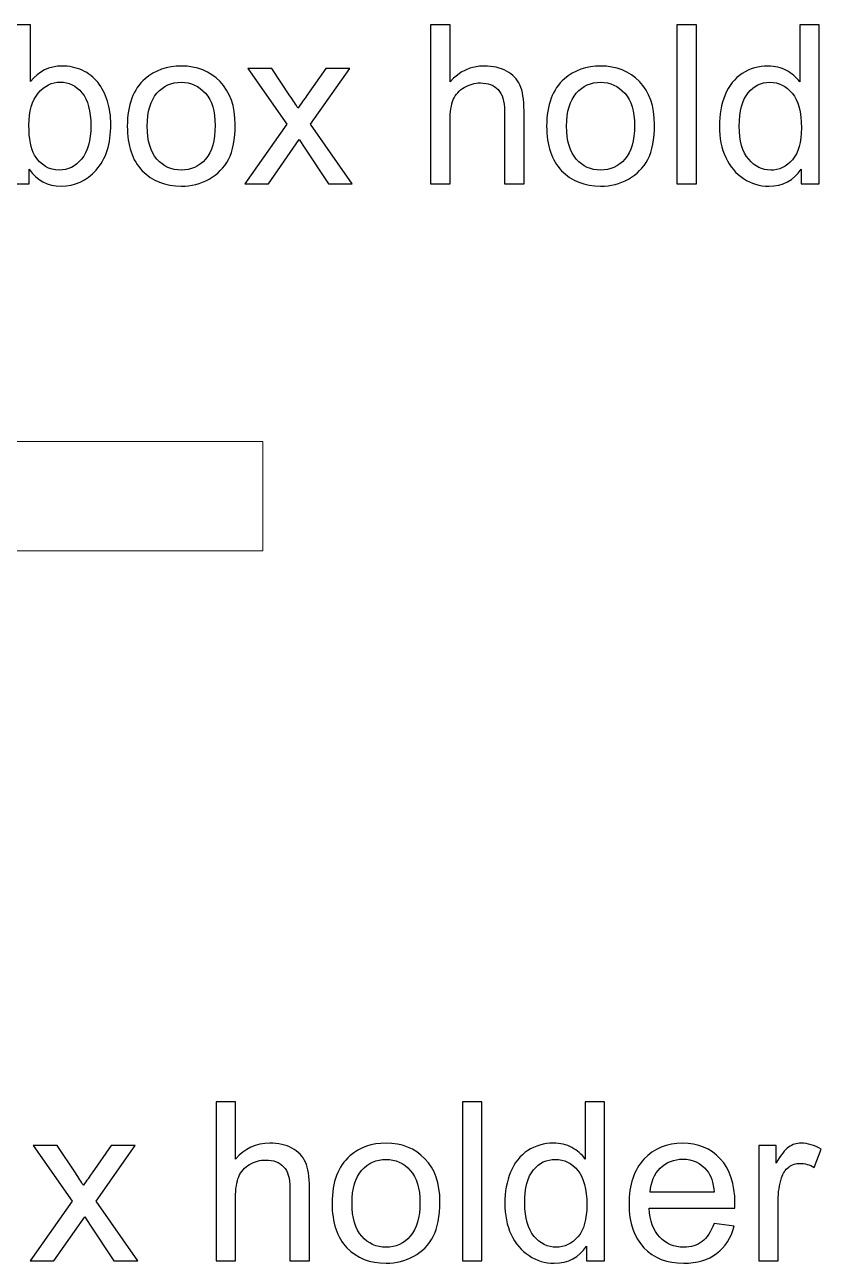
# Model space of a CAD drawing. Header units: inches. Extents: x -38 to 6, y -62 to 68.
# Drawn here: x -7.93 to -2.2, y -52.55 to -43.63 of the extents above; entities that cross this region are included whole.
import ezdxf

# ---------------------------------------------------------------- set-up
doc = ezdxf.new("R2010")
doc.units = ezdxf.units.IN
doc.header["$MEASUREMENT"] = 0
doc.layers.add('Layer 1', color=7, linetype='Continuous')

msp = doc.modelspace()

# ---------------------------------------------------------------- linework, layer by layer
at = {"layer": 'Layer 1', "color": 250, "lineweight": 9}
msp.add_lwpolyline([(-21.846, -47.4193), (-6.2158, -47.4193), (-6.2158, -46.6319), (-21.846, -46.6319), (-21.846, -47.4193)], close=True, dxfattribs=at)
at = {"layer": 'Layer 1', "color": 250}
for points, knots in [([(-7.8987, -44.7777), (-7.8987, -44.7777), (-8.0297, -44.7777), (-8.0297, -44.7777), (-8.0297, -44.7777), (-8.0297, -44.7777), (-8.0297, -43.6341), (-8.0297, -43.6341), (-8.0297, -43.6341), (-8.0297, -43.6341), (-7.8891, -43.6341), (-7.8891, -43.6341), (-7.8891, -43.6341), (-7.8891, -43.6341), (-7.8891, -44.0422), (-7.8891, -44.0422), (-7.8891, -44.0422), (-7.8298, -43.9682), (-7.7542, -43.9312), (-7.6621, -43.9312), (-7.6621, -43.9312), (-7.6112, -43.9312), (-7.5628, -43.9413), (-7.5172, -43.9618), (-7.5172, -43.9618), (-7.4717, -43.9823), (-7.4344, -44.0113), (-7.4049, -44.0483), (-7.4049, -44.0483), (-7.3756, -44.0856), (-7.3525, -44.1303), (-7.3359, -44.1828), (-7.3359, -44.1828), (-7.3192, -44.2349), (-7.3109, -44.2911), (-7.3109, -44.3507), (-7.3109, -44.3507), (-7.3109, -44.4924), (-7.3461, -44.602), (-7.4161, -44.6792), (-7.4161, -44.6792), (-7.4864, -44.7567), (-7.5705, -44.7953), (-7.6687, -44.7953), (-7.6687, -44.7953), (-7.7664, -44.7953), (-7.8431, -44.7546), (-7.8987, -44.6734), (-7.8987, -44.6734), (-7.8987, -44.6734), (-7.8987, -44.7777), (-7.8987, -44.7777)], [0, 0, 0, 0, 0.071429, 0.071429, 0.071429, 0.071429, 0.142857, 0.142857, 0.142857, 0.142857, 0.214286, 0.214286, 0.214286, 0.214286, 0.285714, 0.285714, 0.285714, 0.285714, 0.357143, 0.357143, 0.357143, 0.357143, 0.428571, 0.428571, 0.428571, 0.428571, 0.5, 0.5, 0.5, 0.5, 0.571429, 0.571429, 0.571429, 0.571429, 0.642857, 0.642857, 0.642857, 0.642857, 0.714286, 0.714286, 0.714286, 0.714286, 0.785714, 0.785714, 0.785714, 0.785714, 0.857143, 0.857143, 0.857143, 0.857143, 1, 1, 1, 1]), ([(-5.0091, -44.7777), (-5.0091, -44.7777), (-5.0091, -43.6341), (-5.0091, -43.6341), (-5.0091, -43.6341), (-5.0091, -43.6341), (-4.8685, -43.6341), (-4.8685, -43.6341), (-4.8685, -43.6341), (-4.8685, -43.6341), (-4.8685, -44.0457), (-4.8685, -44.0457), (-4.8685, -44.0457), (-4.8033, -43.9693), (-4.721, -43.9312), (-4.6215, -43.9312), (-4.6215, -43.9312), (-4.5605, -43.9312), (-4.5075, -43.9432), (-4.4623, -43.9674), (-4.4623, -43.9674), (-4.4173, -43.9916), (-4.3851, -44.0249), (-4.3657, -44.0675), (-4.3657, -44.0675), (-4.3462, -44.1101), (-4.3366, -44.1721), (-4.3366, -44.253), (-4.3366, -44.253), (-4.3366, -44.253), (-4.3366, -44.7777), (-4.3366, -44.7777), (-4.3366, -44.7777), (-4.3366, -44.7777), (-4.4772, -44.7777), (-4.4772, -44.7777), (-4.4772, -44.7777), (-4.4772, -44.7777), (-4.4772, -44.2536), (-4.4772, -44.2536), (-4.4772, -44.2536), (-4.4772, -44.1836), (-4.4924, -44.1325), (-4.5225, -44.1005), (-4.5225, -44.1005), (-4.5528, -44.0686), (-4.5954, -44.0526), (-4.6508, -44.0526), (-4.6508, -44.0526), (-4.692, -44.0526), (-4.7309, -44.0632), (-4.7674, -44.0848), (-4.7674, -44.0848), (-4.8038, -44.1064), (-4.8296, -44.1356), (-4.8454, -44.1727), (-4.8454, -44.1727), (-4.8608, -44.2094), (-4.8685, -44.2602), (-4.8685, -44.3252), (-4.8685, -44.3252), (-4.8685, -44.3252), (-4.8685, -44.7777), (-4.8685, -44.7777), (-4.8685, -44.7777), (-4.8685, -44.7777), (-5.0091, -44.7777), (-5.0091, -44.7777)], [0, 0, 0, 0, 0.055556, 0.055556, 0.055556, 0.055556, 0.111111, 0.111111, 0.111111, 0.111111, 0.166667, 0.166667, 0.166667, 0.166667, 0.222222, 0.222222, 0.222222, 0.222222, 0.277778, 0.277778, 0.277778, 0.277778, 0.333333, 0.333333, 0.333333, 0.333333, 0.388889, 0.388889, 0.388889, 0.388889, 0.444444, 0.444444, 0.444444, 0.444444, 0.5, 0.5, 0.5, 0.5, 0.555556, 0.555556, 0.555556, 0.555556, 0.611111, 0.611111, 0.611111, 0.611111, 0.666667, 0.666667, 0.666667, 0.666667, 0.722222, 0.722222, 0.722222, 0.722222, 0.777778, 0.777778, 0.777778, 0.777778, 0.833333, 0.833333, 0.833333, 0.833333, 0.888889, 0.888889, 0.888889, 0.888889, 1, 1, 1, 1]), ([(-3.2356, -44.7777), (-3.2356, -44.7777), (-3.2356, -43.6341), (-3.2356, -43.6341), (-3.2356, -43.6341), (-3.2356, -43.6341), (-3.0951, -43.6341), (-3.0951, -43.6341), (-3.0951, -43.6341), (-3.0951, -43.6341), (-3.0951, -44.7777), (-3.0951, -44.7777), (-3.0951, -44.7777), (-3.0951, -44.7777), (-3.2356, -44.7777), (-3.2356, -44.7777)], [0, 0, 0, 0, 0.2, 0.2, 0.2, 0.2, 0.4, 0.4, 0.4, 0.4, 0.6, 0.6, 0.6, 0.6, 1, 1, 1, 1]), ([(-2.3425, -44.7777), (-2.3425, -44.7777), (-2.3425, -44.6726), (-2.3425, -44.6726), (-2.3425, -44.6726), (-2.395, -44.7543), (-2.4722, -44.7953), (-2.5741, -44.7953), (-2.5741, -44.7953), (-2.6401, -44.7953), (-2.7008, -44.7772), (-2.7559, -44.7407), (-2.7559, -44.7407), (-2.8113, -44.7045), (-2.8542, -44.6537), (-2.8848, -44.5887), (-2.8848, -44.5887), (-2.9151, -44.5235), (-2.9303, -44.4487), (-2.9303, -44.3641), (-2.9303, -44.3641), (-2.9303, -44.2815), (-2.9164, -44.2067), (-2.889, -44.1394), (-2.889, -44.1394), (-2.8613, -44.0723), (-2.8201, -44.0206), (-2.765, -43.985), (-2.765, -43.985), (-2.7101, -43.949), (-2.6484, -43.9312), (-2.5805, -43.9312), (-2.5805, -43.9312), (-2.5305, -43.9312), (-2.486, -43.9419), (-2.4471, -43.9629), (-2.4471, -43.9629), (-2.4083, -43.9839), (-2.3766, -44.0116), (-2.3521, -44.0454), (-2.3521, -44.0454), (-2.3521, -44.0454), (-2.3521, -43.6341), (-2.3521, -43.6341), (-2.3521, -43.6341), (-2.3521, -43.6341), (-2.2115, -43.6341), (-2.2115, -43.6341), (-2.2115, -43.6341), (-2.2115, -43.6341), (-2.2115, -44.7777), (-2.2115, -44.7777), (-2.2115, -44.7777), (-2.2115, -44.7777), (-2.3425, -44.7777), (-2.3425, -44.7777)], [0, 0, 0, 0, 0.066667, 0.066667, 0.066667, 0.066667, 0.133333, 0.133333, 0.133333, 0.133333, 0.2, 0.2, 0.2, 0.2, 0.266667, 0.266667, 0.266667, 0.266667, 0.333333, 0.333333, 0.333333, 0.333333, 0.4, 0.4, 0.4, 0.4, 0.466667, 0.466667, 0.466667, 0.466667, 0.533333, 0.533333, 0.533333, 0.533333, 0.6, 0.6, 0.6, 0.6, 0.666667, 0.666667, 0.666667, 0.666667, 0.733333, 0.733333, 0.733333, 0.733333, 0.8, 0.8, 0.8, 0.8, 0.866667, 0.866667, 0.866667, 0.866667, 1, 1, 1, 1]), ([(-7.1925, -44.3633), (-7.1925, -44.2102), (-7.1499, -44.0968), (-7.0644, -44.023), (-7.0644, -44.023), (-6.9934, -43.9618), (-6.9063, -43.9312), (-6.8038, -43.9312), (-6.8038, -43.9312), (-6.6901, -43.9312), (-6.597, -43.9685), (-6.5246, -44.043), (-6.5246, -44.043), (-6.4524, -44.1173), (-6.4162, -44.2203), (-6.4162, -44.3515), (-6.4162, -44.3515), (-6.4162, -44.458), (-6.4322, -44.5416), (-6.4641, -44.6026), (-6.4641, -44.6026), (-6.4961, -44.6635), (-6.5427, -44.7109), (-6.6039, -44.7447), (-6.6039, -44.7447), (-6.6649, -44.7785), (-6.7317, -44.7953), (-6.8038, -44.7953), (-6.8038, -44.7953), (-6.9199, -44.7953), (-7.0136, -44.7583), (-7.0852, -44.684), (-7.0852, -44.684), (-7.1568, -44.6098), (-7.1925, -44.5027), (-7.1925, -44.3633)], [0, 0, 0, 0, 0.1, 0.1, 0.1, 0.1, 0.2, 0.2, 0.2, 0.2, 0.3, 0.3, 0.3, 0.3, 0.4, 0.4, 0.4, 0.4, 0.5, 0.5, 0.5, 0.5, 0.6, 0.6, 0.6, 0.6, 0.7, 0.7, 0.7, 0.7, 0.8, 0.8, 0.8, 0.8, 1, 1, 1, 1]), ([(-4.1735, -44.3633), (-4.1735, -44.2102), (-4.1309, -44.0968), (-4.0454, -44.023), (-4.0454, -44.023), (-3.9743, -43.9618), (-3.8873, -43.9312), (-3.7848, -43.9312), (-3.7848, -43.9312), (-3.6711, -43.9312), (-3.578, -43.9685), (-3.5056, -44.043), (-3.5056, -44.043), (-3.4334, -44.1173), (-3.3972, -44.2203), (-3.3972, -44.3515), (-3.3972, -44.3515), (-3.3972, -44.458), (-3.4132, -44.5416), (-3.4451, -44.6026), (-3.4451, -44.6026), (-3.4771, -44.6635), (-3.5237, -44.7109), (-3.5849, -44.7447), (-3.5849, -44.7447), (-3.6458, -44.7785), (-3.7127, -44.7953), (-3.7848, -44.7953), (-3.7848, -44.7953), (-3.9009, -44.7953), (-3.9946, -44.7583), (-4.0662, -44.684), (-4.0662, -44.684), (-4.1378, -44.6098), (-4.1735, -44.5027), (-4.1735, -44.3633)], [0, 0, 0, 0, 0.1, 0.1, 0.1, 0.1, 0.2, 0.2, 0.2, 0.2, 0.3, 0.3, 0.3, 0.3, 0.4, 0.4, 0.4, 0.4, 0.5, 0.5, 0.5, 0.5, 0.6, 0.6, 0.6, 0.6, 0.7, 0.7, 0.7, 0.7, 0.8, 0.8, 0.8, 0.8, 1, 1, 1, 1]), ([(-6.3473, -44.7777), (-6.3473, -44.7777), (-6.0446, -44.3483), (-6.0446, -44.3483), (-6.0446, -44.3483), (-6.0446, -44.3483), (-6.3249, -43.9488), (-6.3249, -43.9488), (-6.3249, -43.9488), (-6.3249, -43.9488), (-6.1521, -43.9488), (-6.1521, -43.9488), (-6.1521, -43.9488), (-6.1521, -43.9488), (-6.0212, -44.1444), (-6.0212, -44.1444), (-6.0212, -44.1444), (-5.997, -44.1812), (-5.9778, -44.211), (-5.9642, -44.2344), (-5.9642, -44.2344), (-5.9405, -44.2011), (-5.9195, -44.1711), (-5.9006, -44.1442), (-5.9006, -44.1442), (-5.9006, -44.1442), (-5.7627, -43.9488), (-5.7627, -43.9488), (-5.7627, -43.9488), (-5.7627, -43.9488), (-5.591, -43.9488), (-5.591, -43.9488), (-5.591, -43.9488), (-5.591, -43.9488), (-5.8729, -44.3483), (-5.8729, -44.3483), (-5.8729, -44.3483), (-5.8729, -44.3483), (-5.5726, -44.7777), (-5.5726, -44.7777), (-5.5726, -44.7777), (-5.5726, -44.7777), (-5.7435, -44.7777), (-5.7435, -44.7777), (-5.7435, -44.7777), (-5.7435, -44.7777), (-5.915, -44.5222), (-5.915, -44.5222), (-5.915, -44.5222), (-5.915, -44.5222), (-5.9541, -44.4607), (-5.9541, -44.4607), (-5.9541, -44.4607), (-5.9541, -44.4607), (-6.1756, -44.7777), (-6.1756, -44.7777), (-6.1756, -44.7777), (-6.1756, -44.7777), (-6.3473, -44.7777), (-6.3473, -44.7777)], [0, 0, 0, 0, 0.0625, 0.0625, 0.0625, 0.0625, 0.125, 0.125, 0.125, 0.125, 0.1875, 0.1875, 0.1875, 0.1875, 0.25, 0.25, 0.25, 0.25, 0.3125, 0.3125, 0.3125, 0.3125, 0.375, 0.375, 0.375, 0.375, 0.4375, 0.4375, 0.4375, 0.4375, 0.5, 0.5, 0.5, 0.5, 0.5625, 0.5625, 0.5625, 0.5625, 0.625, 0.625, 0.625, 0.625, 0.6875, 0.6875, 0.6875, 0.6875, 0.75, 0.75, 0.75, 0.75, 0.8125, 0.8125, 0.8125, 0.8125, 0.875, 0.875, 0.875, 0.875, 1, 1, 1, 1]), ([(-7.9003, -44.3571), (-7.9003, -44.4562), (-7.8867, -44.5278), (-7.8598, -44.572), (-7.8598, -44.572), (-7.8156, -44.6441), (-7.756, -44.6803), (-7.6807, -44.6803), (-7.6807, -44.6803), (-7.6192, -44.6803), (-7.5662, -44.6537), (-7.5218, -44.6004), (-7.5218, -44.6004), (-7.477, -44.5472), (-7.4547, -44.4679), (-7.4547, -44.3625), (-7.4547, -44.3625), (-7.4547, -44.2544), (-7.476, -44.1748), (-7.5188, -44.1234), (-7.5188, -44.1234), (-7.5617, -44.072), (-7.6136, -44.0462), (-7.6743, -44.0462), (-7.6743, -44.0462), (-7.7358, -44.0462), (-7.7888, -44.0728), (-7.8332, -44.1261), (-7.8332, -44.1261), (-7.8779, -44.1793), (-7.9003, -44.2562), (-7.9003, -44.3571)], [0, 0, 0, 0, 0.111111, 0.111111, 0.111111, 0.111111, 0.222222, 0.222222, 0.222222, 0.222222, 0.333333, 0.333333, 0.333333, 0.333333, 0.444444, 0.444444, 0.444444, 0.444444, 0.555556, 0.555556, 0.555556, 0.555556, 0.666667, 0.666667, 0.666667, 0.666667, 0.777778, 0.777778, 0.777778, 0.777778, 1, 1, 1, 1]), ([(-7.0487, -44.3635), (-7.0487, -44.4695), (-7.0256, -44.5488), (-6.9792, -44.6012), (-6.9792, -44.6012), (-6.9327, -44.6539), (-6.8744, -44.6803), (-6.8038, -44.6803), (-6.8038, -44.6803), (-6.7341, -44.6803), (-6.676, -44.6539), (-6.6294, -44.601), (-6.6294, -44.601), (-6.5831, -44.548), (-6.56, -44.4673), (-6.56, -44.359), (-6.56, -44.359), (-6.56, -44.2568), (-6.5834, -44.1793), (-6.63, -44.1269), (-6.63, -44.1269), (-6.6766, -44.0742), (-6.7346, -44.0478), (-6.8038, -44.0478), (-6.8038, -44.0478), (-6.8744, -44.0478), (-6.9327, -44.0739), (-6.9792, -44.1263), (-6.9792, -44.1263), (-7.0256, -44.1788), (-7.0487, -44.2578), (-7.0487, -44.3635)], [0, 0, 0, 0, 0.111111, 0.111111, 0.111111, 0.111111, 0.222222, 0.222222, 0.222222, 0.222222, 0.333333, 0.333333, 0.333333, 0.333333, 0.444444, 0.444444, 0.444444, 0.444444, 0.555556, 0.555556, 0.555556, 0.555556, 0.666667, 0.666667, 0.666667, 0.666667, 0.777778, 0.777778, 0.777778, 0.777778, 1, 1, 1, 1]), ([(-4.0297, -44.3635), (-4.0297, -44.4695), (-4.0066, -44.5488), (-3.9602, -44.6012), (-3.9602, -44.6012), (-3.9136, -44.6539), (-3.8553, -44.6803), (-3.7848, -44.6803), (-3.7848, -44.6803), (-3.7151, -44.6803), (-3.657, -44.6539), (-3.6104, -44.601), (-3.6104, -44.601), (-3.5641, -44.548), (-3.541, -44.4673), (-3.541, -44.359), (-3.541, -44.359), (-3.541, -44.2568), (-3.5644, -44.1793), (-3.611, -44.1269), (-3.611, -44.1269), (-3.6576, -44.0742), (-3.7156, -44.0478), (-3.7848, -44.0478), (-3.7848, -44.0478), (-3.8553, -44.0478), (-3.9136, -44.0739), (-3.9602, -44.1263), (-3.9602, -44.1263), (-4.0066, -44.1788), (-4.0297, -44.2578), (-4.0297, -44.3635)], [0, 0, 0, 0, 0.111111, 0.111111, 0.111111, 0.111111, 0.222222, 0.222222, 0.222222, 0.222222, 0.333333, 0.333333, 0.333333, 0.333333, 0.444444, 0.444444, 0.444444, 0.444444, 0.555556, 0.555556, 0.555556, 0.555556, 0.666667, 0.666667, 0.666667, 0.666667, 0.777778, 0.777778, 0.777778, 0.777778, 1, 1, 1, 1]), ([(-2.7865, -44.3643), (-2.7865, -44.4703), (-2.7642, -44.5493), (-2.7192, -44.6018), (-2.7192, -44.6018), (-2.6745, -44.6542), (-2.6215, -44.6803), (-2.5605, -44.6803), (-2.5605, -44.6803), (-2.499, -44.6803), (-2.4469, -44.6553), (-2.4037, -44.6052), (-2.4037, -44.6052), (-2.3609, -44.5552), (-2.3393, -44.4788), (-2.3393, -44.376), (-2.3393, -44.376), (-2.3393, -44.2632), (-2.3611, -44.1801), (-2.4051, -44.1271), (-2.4051, -44.1271), (-2.4487, -44.0742), (-2.5028, -44.0478), (-2.5669, -44.0478), (-2.5669, -44.0478), (-2.6295, -44.0478), (-2.6817, -44.0731), (-2.7237, -44.1239), (-2.7237, -44.1239), (-2.7655, -44.1748), (-2.7865, -44.2549), (-2.7865, -44.3643)], [0, 0, 0, 0, 0.111111, 0.111111, 0.111111, 0.111111, 0.222222, 0.222222, 0.222222, 0.222222, 0.333333, 0.333333, 0.333333, 0.333333, 0.444444, 0.444444, 0.444444, 0.444444, 0.555556, 0.555556, 0.555556, 0.555556, 0.666667, 0.666667, 0.666667, 0.666667, 0.777778, 0.777778, 0.777778, 0.777778, 1, 1, 1, 1]), ([(-6.5538, -52.5277), (-6.5538, -52.5277), (-6.5538, -51.3841), (-6.5538, -51.3841), (-6.5538, -51.3841), (-6.5538, -51.3841), (-6.4132, -51.3841), (-6.4132, -51.3841), (-6.4132, -51.3841), (-6.4132, -51.3841), (-6.4132, -51.7957), (-6.4132, -51.7957), (-6.4132, -51.7957), (-6.348, -51.7193), (-6.2657, -51.6812), (-6.1662, -51.6812), (-6.1662, -51.6812), (-6.1052, -51.6812), (-6.0522, -51.6932), (-6.007, -51.7174), (-6.007, -51.7174), (-5.962, -51.7416), (-5.9298, -51.7749), (-5.9104, -51.8175), (-5.9104, -51.8175), (-5.8909, -51.8601), (-5.8813, -51.9221), (-5.8813, -52.003), (-5.8813, -52.003), (-5.8813, -52.003), (-5.8813, -52.5277), (-5.8813, -52.5277), (-5.8813, -52.5277), (-5.8813, -52.5277), (-6.0219, -52.5277), (-6.0219, -52.5277), (-6.0219, -52.5277), (-6.0219, -52.5277), (-6.0219, -52.0036), (-6.0219, -52.0036), (-6.0219, -52.0036), (-6.0219, -51.9336), (-6.0371, -51.8825), (-6.0671, -51.8505), (-6.0671, -51.8505), (-6.0975, -51.8186), (-6.1401, -51.8026), (-6.1955, -51.8026), (-6.1955, -51.8026), (-6.2367, -51.8026), (-6.2756, -51.8132), (-6.3121, -51.8348), (-6.3121, -51.8348), (-6.3485, -51.8564), (-6.3743, -51.8856), (-6.3901, -51.9227), (-6.3901, -51.9227), (-6.4055, -51.9594), (-6.4132, -52.0102), (-6.4132, -52.0752), (-6.4132, -52.0752), (-6.4132, -52.0752), (-6.4132, -52.5277), (-6.4132, -52.5277), (-6.4132, -52.5277), (-6.4132, -52.5277), (-6.5538, -52.5277), (-6.5538, -52.5277)], [0, 0, 0, 0, 0.055556, 0.055556, 0.055556, 0.055556, 0.111111, 0.111111, 0.111111, 0.111111, 0.166667, 0.166667, 0.166667, 0.166667, 0.222222, 0.222222, 0.222222, 0.222222, 0.277778, 0.277778, 0.277778, 0.277778, 0.333333, 0.333333, 0.333333, 0.333333, 0.388889, 0.388889, 0.388889, 0.388889, 0.444444, 0.444444, 0.444444, 0.444444, 0.5, 0.5, 0.5, 0.5, 0.555556, 0.555556, 0.555556, 0.555556, 0.611111, 0.611111, 0.611111, 0.611111, 0.666667, 0.666667, 0.666667, 0.666667, 0.722222, 0.722222, 0.722222, 0.722222, 0.777778, 0.777778, 0.777778, 0.777778, 0.833333, 0.833333, 0.833333, 0.833333, 0.888889, 0.888889, 0.888889, 0.888889, 1, 1, 1, 1]), ([(-4.7803, -52.5277), (-4.7803, -52.5277), (-4.7803, -51.3841), (-4.7803, -51.3841), (-4.7803, -51.3841), (-4.7803, -51.3841), (-4.6398, -51.3841), (-4.6398, -51.3841), (-4.6398, -51.3841), (-4.6398, -51.3841), (-4.6398, -52.5277), (-4.6398, -52.5277), (-4.6398, -52.5277), (-4.6398, -52.5277), (-4.7803, -52.5277), (-4.7803, -52.5277)], [0, 0, 0, 0, 0.2, 0.2, 0.2, 0.2, 0.4, 0.4, 0.4, 0.4, 0.6, 0.6, 0.6, 0.6, 1, 1, 1, 1]), ([(-3.8872, -52.5277), (-3.8872, -52.5277), (-3.8872, -52.4226), (-3.8872, -52.4226), (-3.8872, -52.4226), (-3.9396, -52.5043), (-4.0169, -52.5453), (-4.1188, -52.5453), (-4.1188, -52.5453), (-4.1848, -52.5453), (-4.2455, -52.5272), (-4.3006, -52.4907), (-4.3006, -52.4907), (-4.356, -52.4545), (-4.3989, -52.4037), (-4.4295, -52.3387), (-4.4295, -52.3387), (-4.4598, -52.2735), (-4.475, -52.1987), (-4.475, -52.1141), (-4.475, -52.1141), (-4.475, -52.0315), (-4.4611, -51.9567), (-4.4337, -51.8894), (-4.4337, -51.8894), (-4.406, -51.8223), (-4.3648, -51.7706), (-4.3097, -51.735), (-4.3097, -51.735), (-4.2548, -51.699), (-4.1931, -51.6812), (-4.1252, -51.6812), (-4.1252, -51.6812), (-4.0751, -51.6812), (-4.0307, -51.6919), (-3.9918, -51.7129), (-3.9918, -51.7129), (-3.953, -51.7339), (-3.9213, -51.7616), (-3.8968, -51.7954), (-3.8968, -51.7954), (-3.8968, -51.7954), (-3.8968, -51.3841), (-3.8968, -51.3841), (-3.8968, -51.3841), (-3.8968, -51.3841), (-3.7562, -51.3841), (-3.7562, -51.3841), (-3.7562, -51.3841), (-3.7562, -51.3841), (-3.7562, -52.5277), (-3.7562, -52.5277), (-3.7562, -52.5277), (-3.7562, -52.5277), (-3.8872, -52.5277), (-3.8872, -52.5277)], [0, 0, 0, 0, 0.066667, 0.066667, 0.066667, 0.066667, 0.133333, 0.133333, 0.133333, 0.133333, 0.2, 0.2, 0.2, 0.2, 0.266667, 0.266667, 0.266667, 0.266667, 0.333333, 0.333333, 0.333333, 0.333333, 0.4, 0.4, 0.4, 0.4, 0.466667, 0.466667, 0.466667, 0.466667, 0.533333, 0.533333, 0.533333, 0.533333, 0.6, 0.6, 0.6, 0.6, 0.666667, 0.666667, 0.666667, 0.666667, 0.733333, 0.733333, 0.733333, 0.733333, 0.8, 0.8, 0.8, 0.8, 0.866667, 0.866667, 0.866667, 0.866667, 1, 1, 1, 1]), ([(-5.7182, -52.1133), (-5.7182, -51.9602), (-5.6756, -51.8468), (-5.5901, -51.773), (-5.5901, -51.773), (-5.519, -51.7118), (-5.432, -51.6812), (-5.3295, -51.6812), (-5.3295, -51.6812), (-5.2158, -51.6812), (-5.1227, -51.7185), (-5.0502, -51.793), (-5.0502, -51.793), (-4.9781, -51.8673), (-4.9419, -51.9703), (-4.9419, -52.1015), (-4.9419, -52.1015), (-4.9419, -52.208), (-4.9579, -52.2916), (-4.9898, -52.3526), (-4.9898, -52.3526), (-5.0218, -52.4135), (-5.0684, -52.4609), (-5.1296, -52.4947), (-5.1296, -52.4947), (-5.1905, -52.5285), (-5.2574, -52.5453), (-5.3295, -52.5453), (-5.3295, -52.5453), (-5.4456, -52.5453), (-5.5393, -52.5083), (-5.6109, -52.434), (-5.6109, -52.434), (-5.6825, -52.3598), (-5.7182, -52.2527), (-5.7182, -52.1133)], [0, 0, 0, 0, 0.1, 0.1, 0.1, 0.1, 0.2, 0.2, 0.2, 0.2, 0.3, 0.3, 0.3, 0.3, 0.4, 0.4, 0.4, 0.4, 0.5, 0.5, 0.5, 0.5, 0.6, 0.6, 0.6, 0.6, 0.7, 0.7, 0.7, 0.7, 0.8, 0.8, 0.8, 0.8, 1, 1, 1, 1]), ([(-2.9685, -52.2594), (-2.9685, -52.2594), (-2.8232, -52.2786), (-2.8232, -52.2786), (-2.8232, -52.2786), (-2.8458, -52.363), (-2.8881, -52.4287), (-2.9499, -52.4753), (-2.9499, -52.4753), (-3.0117, -52.5219), (-3.0905, -52.5453), (-3.1866, -52.5453), (-3.1866, -52.5453), (-3.3074, -52.5453), (-3.4033, -52.508), (-3.4741, -52.4335), (-3.4741, -52.4335), (-3.5449, -52.3592), (-3.5803, -52.2546), (-3.5803, -52.1202), (-3.5803, -52.1202), (-3.5803, -51.9812), (-3.5446, -51.8731), (-3.473, -51.7965), (-3.473, -51.7965), (-3.4014, -51.7195), (-3.3085, -51.6812), (-3.1943, -51.6812), (-3.1943, -51.6812), (-3.0838, -51.6812), (-2.9936, -51.7187), (-2.9236, -51.7941), (-2.9236, -51.7941), (-2.8535, -51.8694), (-2.8184, -51.9754), (-2.8184, -52.1119), (-2.8184, -52.1119), (-2.8184, -52.1202), (-2.8187, -52.1327), (-2.8192, -52.1492), (-2.8192, -52.1492), (-2.8192, -52.1492), (-3.4365, -52.1492), (-3.4365, -52.1492), (-3.4365, -52.1492), (-3.4312, -52.24), (-3.4056, -52.3097), (-3.3593, -52.3579), (-3.3593, -52.3579), (-3.3133, -52.4061), (-3.2555, -52.4303), (-3.1866, -52.4303), (-3.1866, -52.4303), (-3.1352, -52.4303), (-3.0913, -52.4167), (-3.0551, -52.3896), (-3.0551, -52.3896), (-3.0186, -52.3624), (-2.9898, -52.319), (-2.9685, -52.2594)], [0, 0, 0, 0, 0.0625, 0.0625, 0.0625, 0.0625, 0.125, 0.125, 0.125, 0.125, 0.1875, 0.1875, 0.1875, 0.1875, 0.25, 0.25, 0.25, 0.25, 0.3125, 0.3125, 0.3125, 0.3125, 0.375, 0.375, 0.375, 0.375, 0.4375, 0.4375, 0.4375, 0.4375, 0.5, 0.5, 0.5, 0.5, 0.5625, 0.5625, 0.5625, 0.5625, 0.625, 0.625, 0.625, 0.625, 0.6875, 0.6875, 0.6875, 0.6875, 0.75, 0.75, 0.75, 0.75, 0.8125, 0.8125, 0.8125, 0.8125, 0.875, 0.875, 0.875, 0.875, 1, 1, 1, 1]), ([(-2.6472, -52.5277), (-2.6472, -52.5277), (-2.6472, -51.6988), (-2.6472, -51.6988), (-2.6472, -51.6988), (-2.6472, -51.6988), (-2.5211, -51.6988), (-2.5211, -51.6988), (-2.5211, -51.6988), (-2.5211, -51.6988), (-2.5211, -51.8258), (-2.5211, -51.8258), (-2.5211, -51.8258), (-2.4888, -51.7669), (-2.459, -51.7281), (-2.4316, -51.7094), (-2.4316, -51.7094), (-2.4042, -51.6905), (-2.3741, -51.6812), (-2.3414, -51.6812), (-2.3414, -51.6812), (-2.294, -51.6812), (-2.2458, -51.6961), (-2.1968, -51.7257), (-2.1968, -51.7257), (-2.1968, -51.7257), (-2.2469, -51.8553), (-2.2469, -51.8553), (-2.2469, -51.8553), (-2.2809, -51.8361), (-2.315, -51.8266), (-2.3491, -51.8266), (-2.3491, -51.8266), (-2.3797, -51.8266), (-2.4071, -51.8359), (-2.4313, -51.8542), (-2.4313, -51.8542), (-2.4556, -51.8726), (-2.4729, -51.8982), (-2.4833, -51.9309), (-2.4833, -51.9309), (-2.499, -51.9807), (-2.5067, -52.0353), (-2.5067, -52.0946), (-2.5067, -52.0946), (-2.5067, -52.0946), (-2.5067, -52.5277), (-2.5067, -52.5277), (-2.5067, -52.5277), (-2.5067, -52.5277), (-2.6472, -52.5277), (-2.6472, -52.5277)], [0, 0, 0, 0, 0.071429, 0.071429, 0.071429, 0.071429, 0.142857, 0.142857, 0.142857, 0.142857, 0.214286, 0.214286, 0.214286, 0.214286, 0.285714, 0.285714, 0.285714, 0.285714, 0.357143, 0.357143, 0.357143, 0.357143, 0.428571, 0.428571, 0.428571, 0.428571, 0.5, 0.5, 0.5, 0.5, 0.571429, 0.571429, 0.571429, 0.571429, 0.642857, 0.642857, 0.642857, 0.642857, 0.714286, 0.714286, 0.714286, 0.714286, 0.785714, 0.785714, 0.785714, 0.785714, 0.857143, 0.857143, 0.857143, 0.857143, 1, 1, 1, 1]), ([(-7.892, -52.5277), (-7.892, -52.5277), (-7.5893, -52.0983), (-7.5893, -52.0983), (-7.5893, -52.0983), (-7.5893, -52.0983), (-7.8696, -51.6988), (-7.8696, -51.6988), (-7.8696, -51.6988), (-7.8696, -51.6988), (-7.6968, -51.6988), (-7.6968, -51.6988), (-7.6968, -51.6988), (-7.6968, -51.6988), (-7.5659, -51.8944), (-7.5659, -51.8944), (-7.5659, -51.8944), (-7.5416, -51.9312), (-7.5225, -51.961), (-7.5089, -51.9844), (-7.5089, -51.9844), (-7.4852, -51.9511), (-7.4642, -51.9211), (-7.4453, -51.8942), (-7.4453, -51.8942), (-7.4453, -51.8942), (-7.3074, -51.6988), (-7.3074, -51.6988), (-7.3074, -51.6988), (-7.3074, -51.6988), (-7.1357, -51.6988), (-7.1357, -51.6988), (-7.1357, -51.6988), (-7.1357, -51.6988), (-7.4176, -52.0983), (-7.4176, -52.0983), (-7.4176, -52.0983), (-7.4176, -52.0983), (-7.1173, -52.5277), (-7.1173, -52.5277), (-7.1173, -52.5277), (-7.1173, -52.5277), (-7.2882, -52.5277), (-7.2882, -52.5277), (-7.2882, -52.5277), (-7.2882, -52.5277), (-7.4597, -52.2722), (-7.4597, -52.2722), (-7.4597, -52.2722), (-7.4597, -52.2722), (-7.4988, -52.2107), (-7.4988, -52.2107), (-7.4988, -52.2107), (-7.4988, -52.2107), (-7.7203, -52.5277), (-7.7203, -52.5277), (-7.7203, -52.5277), (-7.7203, -52.5277), (-7.892, -52.5277), (-7.892, -52.5277)], [0, 0, 0, 0, 0.0625, 0.0625, 0.0625, 0.0625, 0.125, 0.125, 0.125, 0.125, 0.1875, 0.1875, 0.1875, 0.1875, 0.25, 0.25, 0.25, 0.25, 0.3125, 0.3125, 0.3125, 0.3125, 0.375, 0.375, 0.375, 0.375, 0.4375, 0.4375, 0.4375, 0.4375, 0.5, 0.5, 0.5, 0.5, 0.5625, 0.5625, 0.5625, 0.5625, 0.625, 0.625, 0.625, 0.625, 0.6875, 0.6875, 0.6875, 0.6875, 0.75, 0.75, 0.75, 0.75, 0.8125, 0.8125, 0.8125, 0.8125, 0.875, 0.875, 0.875, 0.875, 1, 1, 1, 1]), ([(-5.5744, -52.1135), (-5.5744, -52.2195), (-5.5512, -52.2988), (-5.5049, -52.3512), (-5.5049, -52.3512), (-5.4583, -52.4039), (-5.4, -52.4303), (-5.3295, -52.4303), (-5.3295, -52.4303), (-5.2598, -52.4303), (-5.2017, -52.4039), (-5.1551, -52.351), (-5.1551, -52.351), (-5.1088, -52.298), (-5.0857, -52.2173), (-5.0857, -52.109), (-5.0857, -52.109), (-5.0857, -52.0068), (-5.1091, -51.9293), (-5.1557, -51.8769), (-5.1557, -51.8769), (-5.2023, -51.8242), (-5.2603, -51.7978), (-5.3295, -51.7978), (-5.3295, -51.7978), (-5.4, -51.7978), (-5.4583, -51.8239), (-5.5049, -51.8763), (-5.5049, -51.8763), (-5.5512, -51.9288), (-5.5744, -52.0078), (-5.5744, -52.1135)], [0, 0, 0, 0, 0.111111, 0.111111, 0.111111, 0.111111, 0.222222, 0.222222, 0.222222, 0.222222, 0.333333, 0.333333, 0.333333, 0.333333, 0.444444, 0.444444, 0.444444, 0.444444, 0.555556, 0.555556, 0.555556, 0.555556, 0.666667, 0.666667, 0.666667, 0.666667, 0.777778, 0.777778, 0.777778, 0.777778, 1, 1, 1, 1]), ([(-4.3312, -52.1143), (-4.3312, -52.2203), (-4.3089, -52.2993), (-4.2639, -52.3518), (-4.2639, -52.3518), (-4.2192, -52.4042), (-4.1662, -52.4303), (-4.1052, -52.4303), (-4.1052, -52.4303), (-4.0437, -52.4303), (-3.9916, -52.4053), (-3.9484, -52.3552), (-3.9484, -52.3552), (-3.9056, -52.3052), (-3.884, -52.2288), (-3.884, -52.126), (-3.884, -52.126), (-3.884, -52.0132), (-3.9058, -51.9301), (-3.9498, -51.8771), (-3.9498, -51.8771), (-3.9934, -51.8242), (-4.0475, -51.7978), (-4.1116, -51.7978), (-4.1116, -51.7978), (-4.1742, -51.7978), (-4.2264, -51.8231), (-4.2684, -51.8739), (-4.2684, -51.8739), (-4.3102, -51.9248), (-4.3312, -52.0049), (-4.3312, -52.1143)], [0, 0, 0, 0, 0.111111, 0.111111, 0.111111, 0.111111, 0.222222, 0.222222, 0.222222, 0.222222, 0.333333, 0.333333, 0.333333, 0.333333, 0.444444, 0.444444, 0.444444, 0.444444, 0.555556, 0.555556, 0.555556, 0.555556, 0.666667, 0.666667, 0.666667, 0.666667, 0.777778, 0.777778, 0.777778, 0.777778, 1, 1, 1, 1]), ([(-3.4285, -52.0342), (-3.4285, -52.0342), (-2.9669, -52.0342), (-2.9669, -52.0342), (-2.9669, -52.0342), (-2.9731, -51.9644), (-2.9909, -51.9123), (-3.0199, -51.8774), (-3.0199, -51.8774), (-3.0644, -51.8234), (-3.1224, -51.7962), (-3.1935, -51.7962), (-3.1935, -51.7962), (-3.2579, -51.7962), (-3.3119, -51.8178), (-3.3559, -51.8609), (-3.3559, -51.8609), (-3.3995, -51.904), (-3.4237, -51.9618), (-3.4285, -52.0342)], [0, 0, 0, 0, 0.166667, 0.166667, 0.166667, 0.166667, 0.333333, 0.333333, 0.333333, 0.333333, 0.5, 0.5, 0.5, 0.5, 0.666667, 0.666667, 0.666667, 0.666667, 1, 1, 1, 1])]:
    msp.add_open_spline(points, degree=3, knots=knots, dxfattribs=at)

doc.saveas('drawing.dxf')
